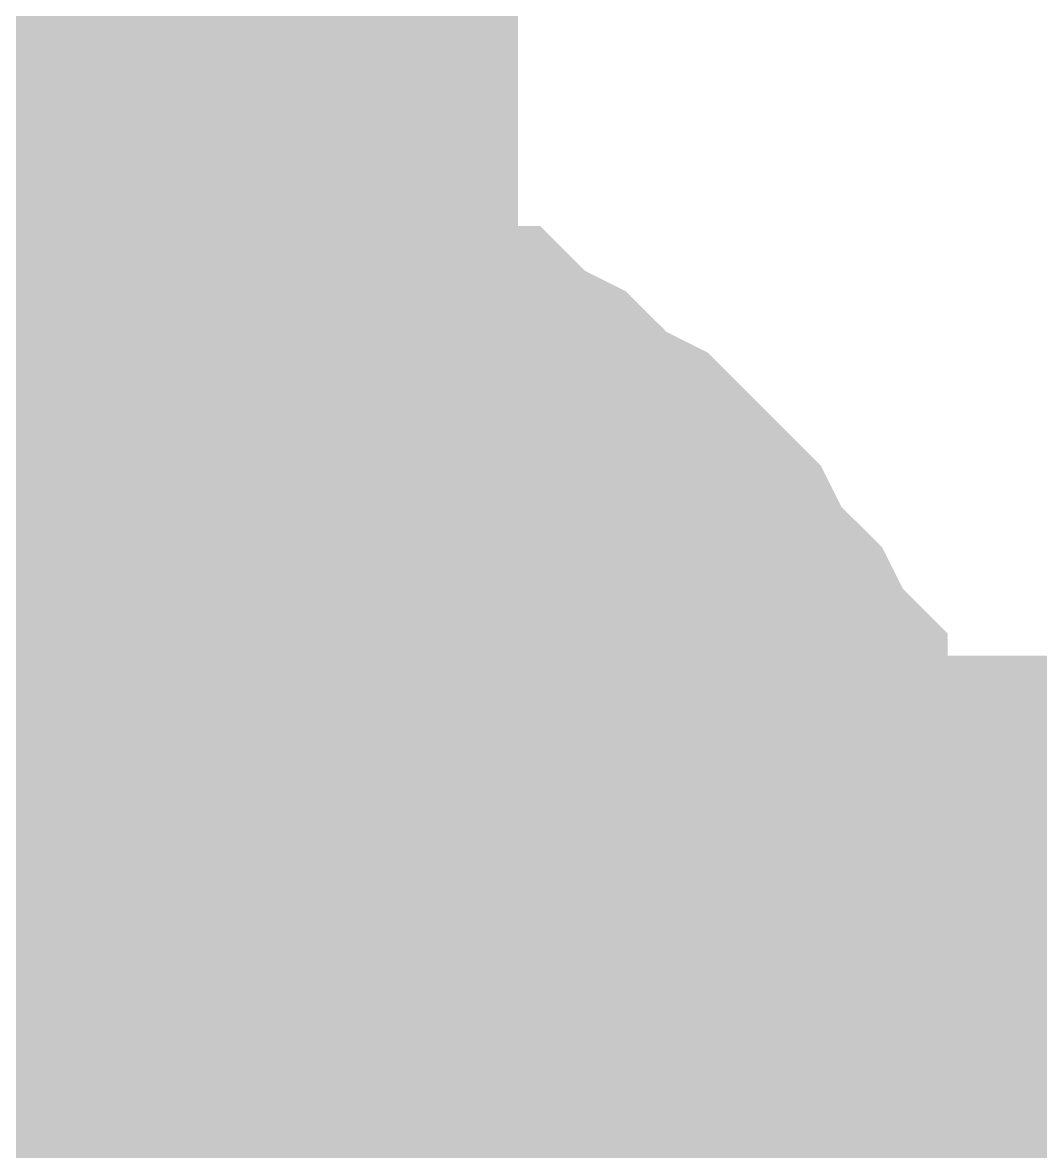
# Model space of a CAD drawing. Header units: inches. Extents: x 0 to 841, y 0 to 594.
# Drawn here: x 609.83 to 610.947, y 379.817 to 381.056 of the extents above; entities that cross this region are included whole.
import ezdxf

# ---------------------------------------------------------------- set-up
doc = ezdxf.new("R2010")
doc.units = ezdxf.units.IN
doc.layers.add('Sheet', color=255, linetype='Continuous')

msp = doc.modelspace()

# ---------------------------------------------------------------- linework, layer by layer
at = {"layer": 'Sheet'}
for points in [[(615.0071, 379.9866, 0.7493, 0.7493, 0), (609.999, 379.9866, 0.7493, 0.7493, 0), (575.0097, 379.9866, 0.7493, 0.7493, 0), (562.5007, 379.9866, 0.7493, 0.7493, 0), (554.9998, 379.9866, 0.7493, 0.7493, 0), (554.9998, 394.9893, 0.7493, 0.7493, 0)], [(609.999, 384.995, 0.7493, 0.7493, 0), (609.999, 379.9866, 0.7493, 0.7493, 0)], [(609.999, 384.995, 0.2997, 0.2997, 0), (609.999, 379.9866, 0.2997, 0.2997, 0)], [(609.6621, 380.6828, 0.2997, 0.2997, 0), (609.707, 380.6828, 0.2997, 0.2997, 0), (609.7295, 380.7053, 0.2997, 0.2997, 0), (609.7744, 380.7053, 0.2997, 0.2997, 0), (609.7969, 380.7278, 0.2997, 0.2997, 0), (609.8418, 380.7278, 0.2997, 0.2997, 0), (609.8867, 380.7502, 0.2997, 0.2997, 0), (609.9092, 380.7502, 0.2997, 0.2997, 0), (609.9541, 380.7502, 0.2997, 0.2997, 0), (609.999, 380.7502, 0.2997, 0.2997, 0)], [(609.6621, 380.6828, 0.2997, 0.2997, 0), (609.707, 380.6828, 0.2997, 0.2997, 0), (609.7295, 380.7053, 0.2997, 0.2997, 0), (609.7744, 380.7053, 0.2997, 0.2997, 0), (609.7969, 380.7278, 0.2997, 0.2997, 0), (609.8418, 380.7278, 0.2997, 0.2997, 0), (609.8867, 380.7502, 0.2997, 0.2997, 0), (609.9092, 380.7502, 0.2997, 0.2997, 0), (609.9541, 380.7502, 0.2997, 0.2997, 0), (609.999, 380.7502, 0.2997, 0.2997, 0)], [(609.6621, 380.6828, 0.2997, 0.2997, 0), (609.707, 380.6828, 0.2997, 0.2997, 0), (609.7295, 380.7053, 0.2997, 0.2997, 0), (609.7744, 380.7053, 0.2997, 0.2997, 0), (609.7969, 380.7278, 0.2997, 0.2997, 0), (609.8418, 380.7278, 0.2997, 0.2997, 0), (609.8867, 380.7502, 0.2997, 0.2997, 0), (609.9092, 380.7502, 0.2997, 0.2997, 0), (609.9541, 380.7502, 0.2997, 0.2997, 0), (609.999, 380.7502, 0.2997, 0.2997, 0)], [(609.999, 380.7502, 0.2997, 0.2997, 0), (609.999, 380.7502, 0.2997, 0.2997, 0)], [(609.999, 380.7502, 0.2997, 0.2997, 0), (610.0439, 380.7502, 0.2997, 0.2997, 0), (610.0888, 380.7502, 0.2997, 0.2997, 0), (610.1113, 380.7502, 0.2997, 0.2997, 0), (610.1562, 380.7278, 0.2997, 0.2997, 0), (610.2011, 380.7278, 0.2997, 0.2997, 0), (610.2236, 380.7053, 0.2997, 0.2997, 0), (610.2685, 380.7053, 0.2997, 0.2997, 0), (610.2909, 380.6828, 0.2997, 0.2997, 0), (610.3359, 380.6828, 0.2997, 0.2997, 0), (610.3583, 380.6604, 0.2997, 0.2997, 0), (610.4032, 380.6379, 0.2997, 0.2997, 0), (610.4257, 380.6155, 0.2997, 0.2997, 0), (610.4481, 380.593, 0.2997, 0.2997, 0), (610.4931, 380.5706, 0.2997, 0.2997, 0), (610.5155, 380.5481, 0.2997, 0.2997, 0), (610.538, 380.5256, 0.2997, 0.2997, 0), (610.5604, 380.5032, 0.2997, 0.2997, 0), (610.5829, 380.4807, 0.2997, 0.2997, 0), (610.6053, 380.4358, 0.2997, 0.2997, 0), (610.6278, 380.4133, 0.2997, 0.2997, 0), (610.6503, 380.3909, 0.2997, 0.2997, 0), (610.6727, 380.346, 0.2997, 0.2997, 0), (610.6952, 380.3235, 0.2997, 0.2997, 0), (610.6952, 380.2786, 0.2997, 0.2997, 0), (610.7176, 380.2561, 0.2997, 0.2997, 0), (610.7176, 380.2112, 0.2997, 0.2997, 0), (610.7401, 380.1887, 0.2997, 0.2997, 0), (610.7401, 380.1438, 0.2997, 0.2997, 0), (610.7626, 380.0989, 0.2997, 0.2997, 0), (610.7626, 380.0765, 0.2997, 0.2997, 0), (610.7626, 380.0315, 0.2997, 0.2997, 0), (610.7626, 379.9866, 0.2997, 0.2997, 0)], [(609.999, 380.7502, 0.2997, 0.2997, 0), (609.999, 380.7502, 0.2997, 0.2997, 0)], [(609.999, 380.7502, 0.2997, 0.2997, 0), (610.0439, 380.7502, 0.2997, 0.2997, 0), (610.0888, 380.7502, 0.2997, 0.2997, 0), (610.1113, 380.7502, 0.2997, 0.2997, 0), (610.1562, 380.7278, 0.2997, 0.2997, 0), (610.2011, 380.7278, 0.2997, 0.2997, 0), (610.2236, 380.7053, 0.2997, 0.2997, 0), (610.2685, 380.7053, 0.2997, 0.2997, 0), (610.2909, 380.6828, 0.2997, 0.2997, 0), (610.3359, 380.6828, 0.2997, 0.2997, 0), (610.3583, 380.6604, 0.2997, 0.2997, 0), (610.4032, 380.6379, 0.2997, 0.2997, 0), (610.4257, 380.6155, 0.2997, 0.2997, 0), (610.4481, 380.593, 0.2997, 0.2997, 0), (610.4931, 380.5706, 0.2997, 0.2997, 0), (610.5155, 380.5481, 0.2997, 0.2997, 0), (610.538, 380.5256, 0.2997, 0.2997, 0), (610.5604, 380.5032, 0.2997, 0.2997, 0), (610.5829, 380.4807, 0.2997, 0.2997, 0), (610.6053, 380.4358, 0.2997, 0.2997, 0), (610.6278, 380.4133, 0.2997, 0.2997, 0), (610.6503, 380.3909, 0.2997, 0.2997, 0), (610.6727, 380.346, 0.2997, 0.2997, 0), (610.6952, 380.3235, 0.2997, 0.2997, 0), (610.6952, 380.2786, 0.2997, 0.2997, 0), (610.7176, 380.2561, 0.2997, 0.2997, 0), (610.7176, 380.2112, 0.2997, 0.2997, 0), (610.7401, 380.1887, 0.2997, 0.2997, 0), (610.7401, 380.1438, 0.2997, 0.2997, 0), (610.7626, 380.0989, 0.2997, 0.2997, 0), (610.7626, 380.0765, 0.2997, 0.2997, 0), (610.7626, 380.0315, 0.2997, 0.2997, 0), (610.7626, 379.9866, 0.2997, 0.2997, 0)], [(609.999, 380.7502, 0.2997, 0.2997, 0), (609.999, 380.7502, 0.2997, 0.2997, 0)], [(609.999, 380.7502, 0.2997, 0.2997, 0), (610.0439, 380.7502, 0.2997, 0.2997, 0), (610.0888, 380.7502, 0.2997, 0.2997, 0), (610.1113, 380.7502, 0.2997, 0.2997, 0), (610.1562, 380.7278, 0.2997, 0.2997, 0), (610.2011, 380.7278, 0.2997, 0.2997, 0), (610.2236, 380.7053, 0.2997, 0.2997, 0), (610.2685, 380.7053, 0.2997, 0.2997, 0), (610.2909, 380.6828, 0.2997, 0.2997, 0), (610.3359, 380.6828, 0.2997, 0.2997, 0), (610.3583, 380.6604, 0.2997, 0.2997, 0), (610.4032, 380.6379, 0.2997, 0.2997, 0), (610.4257, 380.6155, 0.2997, 0.2997, 0), (610.4481, 380.593, 0.2997, 0.2997, 0), (610.4931, 380.5706, 0.2997, 0.2997, 0), (610.5155, 380.5481, 0.2997, 0.2997, 0), (610.538, 380.5256, 0.2997, 0.2997, 0), (610.5604, 380.5032, 0.2997, 0.2997, 0), (610.5829, 380.4807, 0.2997, 0.2997, 0), (610.6053, 380.4358, 0.2997, 0.2997, 0), (610.6278, 380.4133, 0.2997, 0.2997, 0), (610.6503, 380.3909, 0.2997, 0.2997, 0), (610.6727, 380.346, 0.2997, 0.2997, 0), (610.6952, 380.3235, 0.2997, 0.2997, 0), (610.6952, 380.2786, 0.2997, 0.2997, 0), (610.7176, 380.2561, 0.2997, 0.2997, 0), (610.7176, 380.2112, 0.2997, 0.2997, 0), (610.7401, 380.1887, 0.2997, 0.2997, 0), (610.7401, 380.1438, 0.2997, 0.2997, 0), (610.7626, 380.0989, 0.2997, 0.2997, 0), (610.7626, 380.0765, 0.2997, 0.2997, 0), (610.7626, 380.0315, 0.2997, 0.2997, 0), (610.7626, 379.9866, 0.2997, 0.2997, 0)], [(609.7744, 380.7053, 0.0991, 0.0991, 0), (609.7969, 380.7278, 0.0991, 0.0991, 0), (609.8418, 380.7278, 0.0991, 0.0991, 0), (609.8867, 380.7502, 0.0991, 0.0991, 0), (609.9092, 380.7502, 0.0991, 0.0991, 0), (609.9541, 380.7502, 0.0991, 0.0991, 0), (609.999, 380.7502, 0.0991, 0.0991, 0)], [(609.7744, 380.7053, 0.0991, 0.0991, 0), (609.7969, 380.7278, 0.0991, 0.0991, 0), (609.8418, 380.7278, 0.0991, 0.0991, 0), (609.8867, 380.7502, 0.0991, 0.0991, 0), (609.9092, 380.7502, 0.0991, 0.0991, 0), (609.9541, 380.7502, 0.0991, 0.0991, 0), (609.999, 380.7502, 0.0991, 0.0991, 0)], [(609.7744, 380.7053, 0.0991, 0.0991, 0), (609.7969, 380.7278, 0.0991, 0.0991, 0), (609.8418, 380.7278, 0.0991, 0.0991, 0), (609.8867, 380.7502, 0.0991, 0.0991, 0), (609.9092, 380.7502, 0.0991, 0.0991, 0), (609.9541, 380.7502, 0.0991, 0.0991, 0), (609.999, 380.7502, 0.0991, 0.0991, 0)], [(609.999, 380.7502, 0.0991, 0.0991, 0), (609.999, 380.7502, 0.0991, 0.0991, 0)], [(609.999, 380.7502, 0.0991, 0.0991, 0), (610.0439, 380.7502, 0.0991, 0.0991, 0), (610.0888, 380.7502, 0.0991, 0.0991, 0), (610.1113, 380.7502, 0.0991, 0.0991, 0), (610.1562, 380.7278, 0.0991, 0.0991, 0), (610.2011, 380.7278, 0.0991, 0.0991, 0), (610.2236, 380.7053, 0.0991, 0.0991, 0), (610.2685, 380.7053, 0.0991, 0.0991, 0), (610.2909, 380.6828, 0.0991, 0.0991, 0), (610.3359, 380.6828, 0.0991, 0.0991, 0), (610.3583, 380.6604, 0.0991, 0.0991, 0), (610.4032, 380.6379, 0.0991, 0.0991, 0), (610.4257, 380.6155, 0.0991, 0.0991, 0), (610.4481, 380.593, 0.0991, 0.0991, 0), (610.4931, 380.5706, 0.0991, 0.0991, 0), (610.5155, 380.5481, 0.0991, 0.0991, 0), (610.538, 380.5256, 0.0991, 0.0991, 0), (610.5604, 380.5032, 0.0991, 0.0991, 0), (610.5829, 380.4807, 0.0991, 0.0991, 0), (610.6053, 380.4358, 0.0991, 0.0991, 0), (610.6278, 380.4133, 0.0991, 0.0991, 0), (610.6503, 380.3909, 0.0991, 0.0991, 0), (610.6727, 380.346, 0.0991, 0.0991, 0), (610.6952, 380.3235, 0.0991, 0.0991, 0), (610.6952, 380.2786, 0.0991, 0.0991, 0), (610.7176, 380.2561, 0.0991, 0.0991, 0), (610.7176, 380.2112, 0.0991, 0.0991, 0), (610.7401, 380.1887, 0.0991, 0.0991, 0), (610.7401, 380.1438, 0.0991, 0.0991, 0), (610.7626, 380.0989, 0.0991, 0.0991, 0), (610.7626, 380.0765, 0.0991, 0.0991, 0), (610.7626, 380.0315, 0.0991, 0.0991, 0), (610.7626, 379.9866, 0.0991, 0.0991, 0)], [(609.999, 380.7502, 0.0991, 0.0991, 0), (609.999, 380.7502, 0.0991, 0.0991, 0)], [(609.999, 380.7502, 0.0991, 0.0991, 0), (610.0439, 380.7502, 0.0991, 0.0991, 0), (610.0888, 380.7502, 0.0991, 0.0991, 0), (610.1113, 380.7502, 0.0991, 0.0991, 0), (610.1562, 380.7278, 0.0991, 0.0991, 0), (610.2011, 380.7278, 0.0991, 0.0991, 0), (610.2236, 380.7053, 0.0991, 0.0991, 0), (610.2685, 380.7053, 0.0991, 0.0991, 0), (610.2909, 380.6828, 0.0991, 0.0991, 0), (610.3359, 380.6828, 0.0991, 0.0991, 0), (610.3583, 380.6604, 0.0991, 0.0991, 0), (610.4032, 380.6379, 0.0991, 0.0991, 0), (610.4257, 380.6155, 0.0991, 0.0991, 0), (610.4481, 380.593, 0.0991, 0.0991, 0), (610.4931, 380.5706, 0.0991, 0.0991, 0), (610.5155, 380.5481, 0.0991, 0.0991, 0), (610.538, 380.5256, 0.0991, 0.0991, 0), (610.5604, 380.5032, 0.0991, 0.0991, 0), (610.5829, 380.4807, 0.0991, 0.0991, 0), (610.6053, 380.4358, 0.0991, 0.0991, 0), (610.6278, 380.4133, 0.0991, 0.0991, 0), (610.6503, 380.3909, 0.0991, 0.0991, 0), (610.6727, 380.346, 0.0991, 0.0991, 0), (610.6952, 380.3235, 0.0991, 0.0991, 0), (610.6952, 380.2786, 0.0991, 0.0991, 0), (610.7176, 380.2561, 0.0991, 0.0991, 0), (610.7176, 380.2112, 0.0991, 0.0991, 0), (610.7401, 380.1887, 0.0991, 0.0991, 0), (610.7401, 380.1438, 0.0991, 0.0991, 0), (610.7626, 380.0989, 0.0991, 0.0991, 0), (610.7626, 380.0765, 0.0991, 0.0991, 0), (610.7626, 380.0315, 0.0991, 0.0991, 0), (610.7626, 379.9866, 0.0991, 0.0991, 0)], [(609.999, 380.7502, 0.0991, 0.0991, 0), (609.999, 380.7502, 0.0991, 0.0991, 0)], [(609.999, 380.7502, 0.0991, 0.0991, 0), (610.0439, 380.7502, 0.0991, 0.0991, 0), (610.0888, 380.7502, 0.0991, 0.0991, 0), (610.1113, 380.7502, 0.0991, 0.0991, 0), (610.1562, 380.7278, 0.0991, 0.0991, 0), (610.2011, 380.7278, 0.0991, 0.0991, 0), (610.2236, 380.7053, 0.0991, 0.0991, 0), (610.2685, 380.7053, 0.0991, 0.0991, 0), (610.2909, 380.6828, 0.0991, 0.0991, 0), (610.3359, 380.6828, 0.0991, 0.0991, 0), (610.3583, 380.6604, 0.0991, 0.0991, 0), (610.4032, 380.6379, 0.0991, 0.0991, 0), (610.4257, 380.6155, 0.0991, 0.0991, 0), (610.4481, 380.593, 0.0991, 0.0991, 0), (610.4931, 380.5706, 0.0991, 0.0991, 0), (610.5155, 380.5481, 0.0991, 0.0991, 0), (610.538, 380.5256, 0.0991, 0.0991, 0), (610.5604, 380.5032, 0.0991, 0.0991, 0), (610.5829, 380.4807, 0.0991, 0.0991, 0), (610.6053, 380.4358, 0.0991, 0.0991, 0), (610.6278, 380.4133, 0.0991, 0.0991, 0), (610.6503, 380.3909, 0.0991, 0.0991, 0), (610.6727, 380.346, 0.0991, 0.0991, 0), (610.6952, 380.3235, 0.0991, 0.0991, 0), (610.6952, 380.2786, 0.0991, 0.0991, 0), (610.7176, 380.2561, 0.0991, 0.0991, 0), (610.7176, 380.2112, 0.0991, 0.0991, 0), (610.7401, 380.1887, 0.0991, 0.0991, 0), (610.7401, 380.1438, 0.0991, 0.0991, 0), (610.7626, 380.0989, 0.0991, 0.0991, 0), (610.7626, 380.0765, 0.0991, 0.0991, 0), (610.7626, 380.0315, 0.0991, 0.0991, 0), (610.7626, 379.9866, 0.0991, 0.0991, 0)], [(609.6621, 380.3684, 0.2997, 0.2997, 0), (609.6846, 380.3909, 0.2997, 0.2997, 0), (609.707, 380.4133, 0.2997, 0.2997, 0), (609.707, 380.4133, 0.2997, 0.2997, 0), (609.7295, 380.4358, 0.2997, 0.2997, 0), (609.7519, 380.4358, 0.2997, 0.2997, 0), (609.7744, 380.4583, 0.2997, 0.2997, 0), (609.7969, 380.4583, 0.2997, 0.2997, 0), (609.8193, 380.4807, 0.2997, 0.2997, 0), (609.8418, 380.4807, 0.2997, 0.2997, 0), (609.8642, 380.4807, 0.2997, 0.2997, 0), (609.9092, 380.5032, 0.2997, 0.2997, 0), (609.9316, 380.5032, 0.2997, 0.2997, 0), (609.9541, 380.5032, 0.2997, 0.2997, 0), (609.9765, 380.5032, 0.2997, 0.2997, 0), (609.999, 380.5032, 0.2997, 0.2997, 0)], [(609.6621, 380.3684, 0.2997, 0.2997, 0), (609.6846, 380.3909, 0.2997, 0.2997, 0), (609.707, 380.4133, 0.2997, 0.2997, 0), (609.707, 380.4133, 0.2997, 0.2997, 0), (609.7295, 380.4358, 0.2997, 0.2997, 0), (609.7519, 380.4358, 0.2997, 0.2997, 0), (609.7744, 380.4583, 0.2997, 0.2997, 0), (609.7969, 380.4583, 0.2997, 0.2997, 0), (609.8193, 380.4807, 0.2997, 0.2997, 0), (609.8418, 380.4807, 0.2997, 0.2997, 0), (609.8642, 380.4807, 0.2997, 0.2997, 0), (609.9092, 380.5032, 0.2997, 0.2997, 0), (609.9316, 380.5032, 0.2997, 0.2997, 0), (609.9541, 380.5032, 0.2997, 0.2997, 0), (609.9765, 380.5032, 0.2997, 0.2997, 0), (609.999, 380.5032, 0.2997, 0.2997, 0)], [(609.999, 380.5032, 0.2997, 0.2997, 0), (609.999, 380.5032, 0.2997, 0.2997, 0)], [(609.999, 380.5032, 0.2997, 0.2997, 0), (610.0214, 380.5032, 0.2997, 0.2997, 0), (610.0439, 380.5032, 0.2997, 0.2997, 0), (610.0664, 380.5032, 0.2997, 0.2997, 0), (610.0888, 380.5032, 0.2997, 0.2997, 0), (610.1337, 380.4807, 0.2997, 0.2997, 0), (610.1562, 380.4807, 0.2997, 0.2997, 0), (610.1786, 380.4807, 0.2997, 0.2997, 0), (610.2011, 380.4583, 0.2997, 0.2997, 0), (610.2236, 380.4583, 0.2997, 0.2997, 0), (610.246, 380.4358, 0.2997, 0.2997, 0), (610.2685, 380.4358, 0.2997, 0.2997, 0), (610.2909, 380.4133, 0.2997, 0.2997, 0), (610.2909, 380.4133, 0.2997, 0.2997, 0), (610.3134, 380.3909, 0.2997, 0.2997, 0), (610.3359, 380.3684, 0.2997, 0.2997, 0), (610.3583, 380.346, 0.2997, 0.2997, 0), (610.3808, 380.346, 0.2997, 0.2997, 0), (610.4032, 380.3235, 0.2997, 0.2997, 0), (610.4032, 380.301, 0.2997, 0.2997, 0), (610.4257, 380.2786, 0.2997, 0.2997, 0), (610.4481, 380.2561, 0.2997, 0.2997, 0), (610.4481, 380.2337, 0.2997, 0.2997, 0), (610.4706, 380.2112, 0.2997, 0.2997, 0), (610.4706, 380.1887, 0.2997, 0.2997, 0), (610.4931, 380.1663, 0.2997, 0.2997, 0), (610.4931, 380.1438, 0.2997, 0.2997, 0), (610.4931, 380.1214, 0.2997, 0.2997, 0), (610.5155, 380.0989, 0.2997, 0.2997, 0), (610.5155, 380.0765, 0.2997, 0.2997, 0), (610.5155, 380.0315, 0.2997, 0.2997, 0), (610.5155, 380.0091, 0.2997, 0.2997, 0), (610.5155, 379.9866, 0.2997, 0.2997, 0)], [(609.999, 380.5032, 0.2997, 0.2997, 0), (609.999, 380.5032, 0.2997, 0.2997, 0)], [(609.999, 380.5032, 0.2997, 0.2997, 0), (610.0214, 380.5032, 0.2997, 0.2997, 0), (610.0439, 380.5032, 0.2997, 0.2997, 0), (610.0664, 380.5032, 0.2997, 0.2997, 0), (610.0888, 380.5032, 0.2997, 0.2997, 0), (610.1337, 380.4807, 0.2997, 0.2997, 0), (610.1562, 380.4807, 0.2997, 0.2997, 0), (610.1786, 380.4807, 0.2997, 0.2997, 0), (610.2011, 380.4583, 0.2997, 0.2997, 0), (610.2236, 380.4583, 0.2997, 0.2997, 0), (610.246, 380.4358, 0.2997, 0.2997, 0), (610.2685, 380.4358, 0.2997, 0.2997, 0), (610.2909, 380.4133, 0.2997, 0.2997, 0), (610.2909, 380.4133, 0.2997, 0.2997, 0), (610.3134, 380.3909, 0.2997, 0.2997, 0), (610.3359, 380.3684, 0.2997, 0.2997, 0), (610.3583, 380.346, 0.2997, 0.2997, 0), (610.3808, 380.346, 0.2997, 0.2997, 0), (610.4032, 380.3235, 0.2997, 0.2997, 0), (610.4032, 380.301, 0.2997, 0.2997, 0), (610.4257, 380.2786, 0.2997, 0.2997, 0), (610.4481, 380.2561, 0.2997, 0.2997, 0), (610.4481, 380.2337, 0.2997, 0.2997, 0), (610.4706, 380.2112, 0.2997, 0.2997, 0), (610.4706, 380.1887, 0.2997, 0.2997, 0), (610.4931, 380.1663, 0.2997, 0.2997, 0), (610.4931, 380.1438, 0.2997, 0.2997, 0), (610.4931, 380.1214, 0.2997, 0.2997, 0), (610.5155, 380.0989, 0.2997, 0.2997, 0), (610.5155, 380.0765, 0.2997, 0.2997, 0), (610.5155, 380.0315, 0.2997, 0.2997, 0), (610.5155, 380.0091, 0.2997, 0.2997, 0), (610.5155, 379.9866, 0.2997, 0.2997, 0)], [(609.7744, 380.4583, 0.0991, 0.0991, 0), (609.7969, 380.4583, 0.0991, 0.0991, 0), (609.8193, 380.4807, 0.0991, 0.0991, 0), (609.8418, 380.4807, 0.0991, 0.0991, 0), (609.8642, 380.4807, 0.0991, 0.0991, 0), (609.9092, 380.5032, 0.0991, 0.0991, 0), (609.9316, 380.5032, 0.0991, 0.0991, 0), (609.9541, 380.5032, 0.0991, 0.0991, 0), (609.9765, 380.5032, 0.0991, 0.0991, 0), (609.999, 380.5032, 0.0991, 0.0991, 0)], [(609.7744, 380.4583, 0.0991, 0.0991, 0), (609.7969, 380.4583, 0.0991, 0.0991, 0), (609.8193, 380.4807, 0.0991, 0.0991, 0), (609.8418, 380.4807, 0.0991, 0.0991, 0), (609.8642, 380.4807, 0.0991, 0.0991, 0), (609.9092, 380.5032, 0.0991, 0.0991, 0), (609.9316, 380.5032, 0.0991, 0.0991, 0), (609.9541, 380.5032, 0.0991, 0.0991, 0), (609.9765, 380.5032, 0.0991, 0.0991, 0), (609.999, 380.5032, 0.0991, 0.0991, 0)], [(609.999, 380.5032, 0.0991, 0.0991, 0), (609.999, 380.5032, 0.0991, 0.0991, 0)], [(609.999, 380.5032, 0.0991, 0.0991, 0), (610.0214, 380.5032, 0.0991, 0.0991, 0), (610.0439, 380.5032, 0.0991, 0.0991, 0), (610.0664, 380.5032, 0.0991, 0.0991, 0), (610.0888, 380.5032, 0.0991, 0.0991, 0), (610.1337, 380.4807, 0.0991, 0.0991, 0), (610.1562, 380.4807, 0.0991, 0.0991, 0), (610.1786, 380.4807, 0.0991, 0.0991, 0), (610.2011, 380.4583, 0.0991, 0.0991, 0), (610.2236, 380.4583, 0.0991, 0.0991, 0), (610.246, 380.4358, 0.0991, 0.0991, 0), (610.2685, 380.4358, 0.0991, 0.0991, 0), (610.2909, 380.4133, 0.0991, 0.0991, 0), (610.2909, 380.4133, 0.0991, 0.0991, 0), (610.3134, 380.3909, 0.0991, 0.0991, 0), (610.3359, 380.3684, 0.0991, 0.0991, 0), (610.3583, 380.346, 0.0991, 0.0991, 0), (610.3808, 380.346, 0.0991, 0.0991, 0), (610.4032, 380.3235, 0.0991, 0.0991, 0), (610.4032, 380.301, 0.0991, 0.0991, 0), (610.4257, 380.2786, 0.0991, 0.0991, 0), (610.4481, 380.2561, 0.0991, 0.0991, 0), (610.4481, 380.2337, 0.0991, 0.0991, 0), (610.4706, 380.2112, 0.0991, 0.0991, 0), (610.4706, 380.1887, 0.0991, 0.0991, 0), (610.4931, 380.1663, 0.0991, 0.0991, 0), (610.4931, 380.1438, 0.0991, 0.0991, 0), (610.4931, 380.1214, 0.0991, 0.0991, 0), (610.5155, 380.0989, 0.0991, 0.0991, 0), (610.5155, 380.0765, 0.0991, 0.0991, 0), (610.5155, 380.0315, 0.0991, 0.0991, 0), (610.5155, 380.0091, 0.0991, 0.0991, 0), (610.5155, 379.9866, 0.0991, 0.0991, 0)], [(609.999, 380.5032, 0.0991, 0.0991, 0), (609.999, 380.5032, 0.0991, 0.0991, 0)], [(609.999, 380.5032, 0.0991, 0.0991, 0), (610.0214, 380.5032, 0.0991, 0.0991, 0), (610.0439, 380.5032, 0.0991, 0.0991, 0), (610.0664, 380.5032, 0.0991, 0.0991, 0), (610.0888, 380.5032, 0.0991, 0.0991, 0), (610.1337, 380.4807, 0.0991, 0.0991, 0), (610.1562, 380.4807, 0.0991, 0.0991, 0), (610.1786, 380.4807, 0.0991, 0.0991, 0), (610.2011, 380.4583, 0.0991, 0.0991, 0), (610.2236, 380.4583, 0.0991, 0.0991, 0), (610.246, 380.4358, 0.0991, 0.0991, 0), (610.2685, 380.4358, 0.0991, 0.0991, 0), (610.2909, 380.4133, 0.0991, 0.0991, 0), (610.2909, 380.4133, 0.0991, 0.0991, 0), (610.3134, 380.3909, 0.0991, 0.0991, 0), (610.3359, 380.3684, 0.0991, 0.0991, 0), (610.3583, 380.346, 0.0991, 0.0991, 0), (610.3808, 380.346, 0.0991, 0.0991, 0), (610.4032, 380.3235, 0.0991, 0.0991, 0), (610.4032, 380.301, 0.0991, 0.0991, 0), (610.4257, 380.2786, 0.0991, 0.0991, 0), (610.4481, 380.2561, 0.0991, 0.0991, 0), (610.4481, 380.2337, 0.0991, 0.0991, 0), (610.4706, 380.2112, 0.0991, 0.0991, 0), (610.4706, 380.1887, 0.0991, 0.0991, 0), (610.4931, 380.1663, 0.0991, 0.0991, 0), (610.4931, 380.1438, 0.0991, 0.0991, 0), (610.4931, 380.1214, 0.0991, 0.0991, 0), (610.5155, 380.0989, 0.0991, 0.0991, 0), (610.5155, 380.0765, 0.0991, 0.0991, 0), (610.5155, 380.0315, 0.0991, 0.0991, 0), (610.5155, 380.0091, 0.0991, 0.0991, 0), (610.5155, 379.9866, 0.0991, 0.0991, 0)], [(610.5155, 379.9866, 0.2997, 0.2997, 0), (610.5155, 379.9642, 0.2997, 0.2997, 0), (610.5155, 379.9417, 0.2997, 0.2997, 0), (610.5155, 379.9192, 0.2997, 0.2997, 0), (610.5155, 379.8968, 0.2997, 0.2997, 0), (610.4931, 379.8743, 0.2997, 0.2997, 0), (610.4931, 379.8519, 0.2997, 0.2997, 0), (610.4931, 379.8069, 0.2997, 0.2997, 0), (610.4706, 379.7845, 0.2997, 0.2997, 0), (610.4706, 379.7845, 0.2997, 0.2997, 0), (610.4481, 379.762, 0.2997, 0.2997, 0), (610.4481, 379.7396, 0.2997, 0.2997, 0), (610.4257, 379.7171, 0.2997, 0.2997, 0), (610.4032, 379.6946, 0.2997, 0.2997, 0), (610.4032, 379.6722, 0.2997, 0.2997, 0), (610.3808, 379.6497, 0.2997, 0.2997, 0)], [(610.5155, 379.9866, 0.2997, 0.2997, 0), (610.5155, 379.9642, 0.2997, 0.2997, 0), (610.5155, 379.9417, 0.2997, 0.2997, 0), (610.5155, 379.9192, 0.2997, 0.2997, 0), (610.5155, 379.8968, 0.2997, 0.2997, 0), (610.4931, 379.8743, 0.2997, 0.2997, 0), (610.4931, 379.8519, 0.2997, 0.2997, 0), (610.4931, 379.8069, 0.2997, 0.2997, 0), (610.4706, 379.7845, 0.2997, 0.2997, 0), (610.4706, 379.7845, 0.2997, 0.2997, 0), (610.4481, 379.762, 0.2997, 0.2997, 0), (610.4481, 379.7396, 0.2997, 0.2997, 0), (610.4257, 379.7171, 0.2997, 0.2997, 0), (610.4032, 379.6946, 0.2997, 0.2997, 0), (610.4032, 379.6722, 0.2997, 0.2997, 0), (610.3808, 379.6497, 0.2997, 0.2997, 0)], [(610.5155, 379.9866, 0.2997, 0.2997, 0), (610.5155, 379.9866, 0.2997, 0.2997, 0), (610.5155, 379.9866, 0.2997, 0.2997, 0), (610.5155, 379.9866, 0.2997, 0.2997, 0), (610.5155, 379.9866, 0.2997, 0.2997, 0), (610.5155, 379.9866, 0.2997, 0.2997, 0), (610.5155, 379.9866, 0.2997, 0.2997, 0), (610.5155, 379.9866, 0.2997, 0.2997, 0), (610.5155, 379.9866, 0.2997, 0.2997, 0), (610.5155, 379.9866, 0.2997, 0.2997, 0), (610.5155, 379.9866, 0.2997, 0.2997, 0), (610.5155, 379.9866, 0.2997, 0.2997, 0), (610.5155, 379.9866, 0.2997, 0.2997, 0), (610.5155, 379.9866, 0.2997, 0.2997, 0), (610.5155, 379.9866, 0.2997, 0.2997, 0), (610.5155, 379.9866, 0.2997, 0.2997, 0), (610.5155, 379.9866, 0.2997, 0.2997, 0), (610.5155, 379.9866, 0.2997, 0.2997, 0), (610.5155, 379.9866, 0.2997, 0.2997, 0), (610.5155, 379.9866, 0.2997, 0.2997, 0), (610.5155, 379.9866, 0.2997, 0.2997, 0), (610.5155, 379.9866, 0.2997, 0.2997, 0), (610.5155, 379.9866, 0.2997, 0.2997, 0), (610.5155, 379.9866, 0.2997, 0.2997, 0), (610.5155, 379.9866, 0.2997, 0.2997, 0), (610.5155, 379.9866, 0.2997, 0.2997, 0), (610.5155, 379.9866, 0.2997, 0.2997, 0), (610.5155, 379.9866, 0.2997, 0.2997, 0), (610.5155, 379.9866, 0.2997, 0.2997, 0), (610.5155, 379.9866, 0.2997, 0.2997, 0), (610.5155, 379.9866, 0.2997, 0.2997, 0), (610.5155, 379.9866, 0.2997, 0.2997, 0), (610.5155, 379.9866, 0.2997, 0.2997, 0)], [(610.5155, 379.9866, 0.2997, 0.2997, 0), (610.5155, 379.9866, 0.2997, 0.2997, 0)], [(610.5155, 379.9866, 0.2997, 0.2997, 0), (610.5155, 379.9866, 0.2997, 0.2997, 0), (610.5155, 379.9866, 0.2997, 0.2997, 0), (610.5155, 379.9866, 0.2997, 0.2997, 0), (610.5155, 379.9866, 0.2997, 0.2997, 0), (610.5155, 379.9866, 0.2997, 0.2997, 0), (610.5155, 379.9866, 0.2997, 0.2997, 0), (610.5155, 379.9866, 0.2997, 0.2997, 0), (610.5155, 379.9866, 0.2997, 0.2997, 0), (610.5155, 379.9866, 0.2997, 0.2997, 0), (610.5155, 379.9866, 0.2997, 0.2997, 0), (610.5155, 379.9866, 0.2997, 0.2997, 0), (610.5155, 379.9866, 0.2997, 0.2997, 0), (610.5155, 379.9866, 0.2997, 0.2997, 0), (610.5155, 379.9866, 0.2997, 0.2997, 0), (610.5155, 379.9866, 0.2997, 0.2997, 0), (610.5155, 379.9866, 0.2997, 0.2997, 0), (610.5155, 379.9866, 0.2997, 0.2997, 0), (610.5155, 379.9866, 0.2997, 0.2997, 0), (610.5155, 379.9866, 0.2997, 0.2997, 0), (610.5155, 379.9866, 0.2997, 0.2997, 0), (610.5155, 379.9866, 0.2997, 0.2997, 0), (610.5155, 379.9866, 0.2997, 0.2997, 0), (610.5155, 379.9866, 0.2997, 0.2997, 0), (610.5155, 379.9866, 0.2997, 0.2997, 0), (610.5155, 379.9866, 0.2997, 0.2997, 0), (610.5155, 379.9866, 0.2997, 0.2997, 0), (610.5155, 379.9866, 0.2997, 0.2997, 0), (610.5155, 379.9866, 0.2997, 0.2997, 0), (610.5155, 379.9866, 0.2997, 0.2997, 0), (610.5155, 379.9866, 0.2997, 0.2997, 0), (610.5155, 379.9866, 0.2997, 0.2997, 0), (610.5155, 379.9866, 0.2997, 0.2997, 0)], [(610.5155, 379.9866, 0.2997, 0.2997, 0), (610.5155, 379.9866, 0.2997, 0.2997, 0)], [(610.7626, 379.9866, 0.2997, 0.2997, 0), (610.7626, 379.9417, 0.2997, 0.2997, 0), (610.7626, 379.8968, 0.2997, 0.2997, 0), (610.7626, 379.8743, 0.2997, 0.2997, 0), (610.7401, 379.8294, 0.2997, 0.2997, 0), (610.7401, 379.7845, 0.2997, 0.2997, 0), (610.7176, 379.762, 0.2997, 0.2997, 0), (610.7176, 379.7171, 0.2997, 0.2997, 0), (610.6952, 379.6946, 0.2997, 0.2997, 0), (610.6952, 379.6497, 0.2997, 0.2997, 0)], [(610.7626, 379.9866, 0.2997, 0.2997, 0), (610.7626, 379.9417, 0.2997, 0.2997, 0), (610.7626, 379.8968, 0.2997, 0.2997, 0), (610.7626, 379.8743, 0.2997, 0.2997, 0), (610.7401, 379.8294, 0.2997, 0.2997, 0), (610.7401, 379.7845, 0.2997, 0.2997, 0), (610.7176, 379.762, 0.2997, 0.2997, 0), (610.7176, 379.7171, 0.2997, 0.2997, 0), (610.6952, 379.6946, 0.2997, 0.2997, 0), (610.6952, 379.6497, 0.2997, 0.2997, 0)], [(610.7626, 379.9866, 0.2997, 0.2997, 0), (610.7626, 379.9417, 0.2997, 0.2997, 0), (610.7626, 379.8968, 0.2997, 0.2997, 0), (610.7626, 379.8743, 0.2997, 0.2997, 0), (610.7401, 379.8294, 0.2997, 0.2997, 0), (610.7401, 379.7845, 0.2997, 0.2997, 0), (610.7176, 379.762, 0.2997, 0.2997, 0), (610.7176, 379.7171, 0.2997, 0.2997, 0), (610.6952, 379.6946, 0.2997, 0.2997, 0), (610.6952, 379.6497, 0.2997, 0.2997, 0)], [(610.7626, 379.9866, 0.2997, 0.2997, 0), (610.7626, 379.9866, 0.2997, 0.2997, 0), (610.7626, 379.9866, 0.2997, 0.2997, 0), (610.7626, 379.9866, 0.2997, 0.2997, 0), (610.7626, 379.9866, 0.2997, 0.2997, 0), (610.7626, 379.9866, 0.2997, 0.2997, 0), (610.7626, 379.9866, 0.2997, 0.2997, 0), (610.7626, 379.9866, 0.2997, 0.2997, 0), (610.7626, 379.9866, 0.2997, 0.2997, 0), (610.7626, 379.9866, 0.2997, 0.2997, 0), (610.7626, 379.9866, 0.2997, 0.2997, 0), (610.7626, 379.9866, 0.2997, 0.2997, 0), (610.7626, 379.9866, 0.2997, 0.2997, 0), (610.7626, 379.9866, 0.2997, 0.2997, 0), (610.7626, 379.9866, 0.2997, 0.2997, 0), (610.7626, 379.9866, 0.2997, 0.2997, 0), (610.7626, 379.9866, 0.2997, 0.2997, 0), (610.7626, 379.9866, 0.2997, 0.2997, 0), (610.7626, 379.9866, 0.2997, 0.2997, 0), (610.7626, 379.9866, 0.2997, 0.2997, 0), (610.7626, 379.9866, 0.2997, 0.2997, 0), (610.7626, 379.9866, 0.2997, 0.2997, 0), (610.7626, 379.9866, 0.2997, 0.2997, 0), (610.7626, 379.9866, 0.2997, 0.2997, 0), (610.7626, 379.9866, 0.2997, 0.2997, 0), (610.7626, 379.9866, 0.2997, 0.2997, 0), (610.7626, 379.9866, 0.2997, 0.2997, 0), (610.7626, 379.9866, 0.2997, 0.2997, 0), (610.7626, 379.9866, 0.2997, 0.2997, 0), (610.7626, 379.9866, 0.2997, 0.2997, 0), (610.7626, 379.9866, 0.2997, 0.2997, 0), (610.7626, 379.9866, 0.2997, 0.2997, 0), (610.7626, 379.9866, 0.2997, 0.2997, 0)], [(610.7626, 379.9866, 0.2997, 0.2997, 0), (610.7626, 379.9866, 0.2997, 0.2997, 0)], [(610.7626, 379.9866, 0.2997, 0.2997, 0), (610.7626, 379.9866, 0.2997, 0.2997, 0), (610.7626, 379.9866, 0.2997, 0.2997, 0), (610.7626, 379.9866, 0.2997, 0.2997, 0), (610.7626, 379.9866, 0.2997, 0.2997, 0), (610.7626, 379.9866, 0.2997, 0.2997, 0), (610.7626, 379.9866, 0.2997, 0.2997, 0), (610.7626, 379.9866, 0.2997, 0.2997, 0), (610.7626, 379.9866, 0.2997, 0.2997, 0), (610.7626, 379.9866, 0.2997, 0.2997, 0), (610.7626, 379.9866, 0.2997, 0.2997, 0), (610.7626, 379.9866, 0.2997, 0.2997, 0), (610.7626, 379.9866, 0.2997, 0.2997, 0), (610.7626, 379.9866, 0.2997, 0.2997, 0), (610.7626, 379.9866, 0.2997, 0.2997, 0), (610.7626, 379.9866, 0.2997, 0.2997, 0), (610.7626, 379.9866, 0.2997, 0.2997, 0), (610.7626, 379.9866, 0.2997, 0.2997, 0), (610.7626, 379.9866, 0.2997, 0.2997, 0), (610.7626, 379.9866, 0.2997, 0.2997, 0), (610.7626, 379.9866, 0.2997, 0.2997, 0), (610.7626, 379.9866, 0.2997, 0.2997, 0), (610.7626, 379.9866, 0.2997, 0.2997, 0), (610.7626, 379.9866, 0.2997, 0.2997, 0), (610.7626, 379.9866, 0.2997, 0.2997, 0), (610.7626, 379.9866, 0.2997, 0.2997, 0), (610.7626, 379.9866, 0.2997, 0.2997, 0), (610.7626, 379.9866, 0.2997, 0.2997, 0), (610.7626, 379.9866, 0.2997, 0.2997, 0), (610.7626, 379.9866, 0.2997, 0.2997, 0), (610.7626, 379.9866, 0.2997, 0.2997, 0), (610.7626, 379.9866, 0.2997, 0.2997, 0), (610.7626, 379.9866, 0.2997, 0.2997, 0)], [(610.7626, 379.9866, 0.2997, 0.2997, 0), (610.7626, 379.9866, 0.2997, 0.2997, 0)], [(610.7626, 379.9866, 0.2997, 0.2997, 0), (610.7626, 379.9866, 0.2997, 0.2997, 0), (610.7626, 379.9866, 0.2997, 0.2997, 0), (610.7626, 379.9866, 0.2997, 0.2997, 0), (610.7626, 379.9866, 0.2997, 0.2997, 0), (610.7626, 379.9866, 0.2997, 0.2997, 0), (610.7626, 379.9866, 0.2997, 0.2997, 0), (610.7626, 379.9866, 0.2997, 0.2997, 0), (610.7626, 379.9866, 0.2997, 0.2997, 0), (610.7626, 379.9866, 0.2997, 0.2997, 0), (610.7626, 379.9866, 0.2997, 0.2997, 0), (610.7626, 379.9866, 0.2997, 0.2997, 0), (610.7626, 379.9866, 0.2997, 0.2997, 0), (610.7626, 379.9866, 0.2997, 0.2997, 0), (610.7626, 379.9866, 0.2997, 0.2997, 0), (610.7626, 379.9866, 0.2997, 0.2997, 0), (610.7626, 379.9866, 0.2997, 0.2997, 0), (610.7626, 379.9866, 0.2997, 0.2997, 0), (610.7626, 379.9866, 0.2997, 0.2997, 0), (610.7626, 379.9866, 0.2997, 0.2997, 0), (610.7626, 379.9866, 0.2997, 0.2997, 0), (610.7626, 379.9866, 0.2997, 0.2997, 0), (610.7626, 379.9866, 0.2997, 0.2997, 0), (610.7626, 379.9866, 0.2997, 0.2997, 0), (610.7626, 379.9866, 0.2997, 0.2997, 0), (610.7626, 379.9866, 0.2997, 0.2997, 0), (610.7626, 379.9866, 0.2997, 0.2997, 0), (610.7626, 379.9866, 0.2997, 0.2997, 0), (610.7626, 379.9866, 0.2997, 0.2997, 0), (610.7626, 379.9866, 0.2997, 0.2997, 0), (610.7626, 379.9866, 0.2997, 0.2997, 0), (610.7626, 379.9866, 0.2997, 0.2997, 0), (610.7626, 379.9866, 0.2997, 0.2997, 0)], [(610.7626, 379.9866, 0.2997, 0.2997, 0), (610.7626, 379.9866, 0.2997, 0.2997, 0)], [(610.5155, 379.9866, 0.0991, 0.0991, 0), (610.5155, 379.9642, 0.0991, 0.0991, 0), (610.5155, 379.9417, 0.0991, 0.0991, 0), (610.5155, 379.9192, 0.0991, 0.0991, 0), (610.5155, 379.8968, 0.0991, 0.0991, 0), (610.4931, 379.8743, 0.0991, 0.0991, 0), (610.4931, 379.8519, 0.0991, 0.0991, 0), (610.4931, 379.8069, 0.0991, 0.0991, 0), (610.4706, 379.7845, 0.0991, 0.0991, 0), (610.4706, 379.7845, 0.0991, 0.0991, 0), (610.4481, 379.762, 0.0991, 0.0991, 0)], [(610.5155, 379.9866, 0.0991, 0.0991, 0), (610.5155, 379.9642, 0.0991, 0.0991, 0), (610.5155, 379.9417, 0.0991, 0.0991, 0), (610.5155, 379.9192, 0.0991, 0.0991, 0), (610.5155, 379.8968, 0.0991, 0.0991, 0), (610.4931, 379.8743, 0.0991, 0.0991, 0), (610.4931, 379.8519, 0.0991, 0.0991, 0), (610.4931, 379.8069, 0.0991, 0.0991, 0), (610.4706, 379.7845, 0.0991, 0.0991, 0), (610.4706, 379.7845, 0.0991, 0.0991, 0), (610.4481, 379.762, 0.0991, 0.0991, 0)], [(610.5155, 379.9866, 0.0991, 0.0991, 0), (610.5155, 379.9866, 0.0991, 0.0991, 0), (610.5155, 379.9866, 0.0991, 0.0991, 0), (610.5155, 379.9866, 0.0991, 0.0991, 0), (610.5155, 379.9866, 0.0991, 0.0991, 0), (610.5155, 379.9866, 0.0991, 0.0991, 0), (610.5155, 379.9866, 0.0991, 0.0991, 0), (610.5155, 379.9866, 0.0991, 0.0991, 0), (610.5155, 379.9866, 0.0991, 0.0991, 0), (610.5155, 379.9866, 0.0991, 0.0991, 0), (610.5155, 379.9866, 0.0991, 0.0991, 0), (610.5155, 379.9866, 0.0991, 0.0991, 0), (610.5155, 379.9866, 0.0991, 0.0991, 0), (610.5155, 379.9866, 0.0991, 0.0991, 0), (610.5155, 379.9866, 0.0991, 0.0991, 0), (610.5155, 379.9866, 0.0991, 0.0991, 0), (610.5155, 379.9866, 0.0991, 0.0991, 0), (610.5155, 379.9866, 0.0991, 0.0991, 0), (610.5155, 379.9866, 0.0991, 0.0991, 0), (610.5155, 379.9866, 0.0991, 0.0991, 0), (610.5155, 379.9866, 0.0991, 0.0991, 0), (610.5155, 379.9866, 0.0991, 0.0991, 0), (610.5155, 379.9866, 0.0991, 0.0991, 0), (610.5155, 379.9866, 0.0991, 0.0991, 0), (610.5155, 379.9866, 0.0991, 0.0991, 0), (610.5155, 379.9866, 0.0991, 0.0991, 0), (610.5155, 379.9866, 0.0991, 0.0991, 0), (610.5155, 379.9866, 0.0991, 0.0991, 0), (610.5155, 379.9866, 0.0991, 0.0991, 0), (610.5155, 379.9866, 0.0991, 0.0991, 0), (610.5155, 379.9866, 0.0991, 0.0991, 0), (610.5155, 379.9866, 0.0991, 0.0991, 0), (610.5155, 379.9866, 0.0991, 0.0991, 0)], [(610.5155, 379.9866, 0.0991, 0.0991, 0), (610.5155, 379.9866, 0.0991, 0.0991, 0)], [(610.5155, 379.9866, 0.0991, 0.0991, 0), (610.5155, 379.9866, 0.0991, 0.0991, 0), (610.5155, 379.9866, 0.0991, 0.0991, 0), (610.5155, 379.9866, 0.0991, 0.0991, 0), (610.5155, 379.9866, 0.0991, 0.0991, 0), (610.5155, 379.9866, 0.0991, 0.0991, 0), (610.5155, 379.9866, 0.0991, 0.0991, 0), (610.5155, 379.9866, 0.0991, 0.0991, 0), (610.5155, 379.9866, 0.0991, 0.0991, 0), (610.5155, 379.9866, 0.0991, 0.0991, 0), (610.5155, 379.9866, 0.0991, 0.0991, 0), (610.5155, 379.9866, 0.0991, 0.0991, 0), (610.5155, 379.9866, 0.0991, 0.0991, 0), (610.5155, 379.9866, 0.0991, 0.0991, 0), (610.5155, 379.9866, 0.0991, 0.0991, 0), (610.5155, 379.9866, 0.0991, 0.0991, 0), (610.5155, 379.9866, 0.0991, 0.0991, 0), (610.5155, 379.9866, 0.0991, 0.0991, 0), (610.5155, 379.9866, 0.0991, 0.0991, 0), (610.5155, 379.9866, 0.0991, 0.0991, 0), (610.5155, 379.9866, 0.0991, 0.0991, 0), (610.5155, 379.9866, 0.0991, 0.0991, 0), (610.5155, 379.9866, 0.0991, 0.0991, 0), (610.5155, 379.9866, 0.0991, 0.0991, 0), (610.5155, 379.9866, 0.0991, 0.0991, 0), (610.5155, 379.9866, 0.0991, 0.0991, 0), (610.5155, 379.9866, 0.0991, 0.0991, 0), (610.5155, 379.9866, 0.0991, 0.0991, 0), (610.5155, 379.9866, 0.0991, 0.0991, 0), (610.5155, 379.9866, 0.0991, 0.0991, 0), (610.5155, 379.9866, 0.0991, 0.0991, 0), (610.5155, 379.9866, 0.0991, 0.0991, 0), (610.5155, 379.9866, 0.0991, 0.0991, 0)], [(610.5155, 379.9866, 0.0991, 0.0991, 0), (610.5155, 379.9866, 0.0991, 0.0991, 0)], [(610.7626, 379.9866, 0.0991, 0.0991, 0), (610.7626, 379.9417, 0.0991, 0.0991, 0), (610.7626, 379.8968, 0.0991, 0.0991, 0), (610.7626, 379.8743, 0.0991, 0.0991, 0), (610.7401, 379.8294, 0.0991, 0.0991, 0), (610.7401, 379.7845, 0.0991, 0.0991, 0), (610.7176, 379.762, 0.0991, 0.0991, 0)], [(610.7626, 379.9866, 0.0991, 0.0991, 0), (610.7626, 379.9417, 0.0991, 0.0991, 0), (610.7626, 379.8968, 0.0991, 0.0991, 0), (610.7626, 379.8743, 0.0991, 0.0991, 0), (610.7401, 379.8294, 0.0991, 0.0991, 0), (610.7401, 379.7845, 0.0991, 0.0991, 0), (610.7176, 379.762, 0.0991, 0.0991, 0)], [(610.7626, 379.9866, 0.0991, 0.0991, 0), (610.7626, 379.9417, 0.0991, 0.0991, 0), (610.7626, 379.8968, 0.0991, 0.0991, 0), (610.7626, 379.8743, 0.0991, 0.0991, 0), (610.7401, 379.8294, 0.0991, 0.0991, 0), (610.7401, 379.7845, 0.0991, 0.0991, 0), (610.7176, 379.762, 0.0991, 0.0991, 0)], [(610.7626, 379.9866, 0.0991, 0.0991, 0), (610.7626, 379.9866, 0.0991, 0.0991, 0), (610.7626, 379.9866, 0.0991, 0.0991, 0), (610.7626, 379.9866, 0.0991, 0.0991, 0), (610.7626, 379.9866, 0.0991, 0.0991, 0), (610.7626, 379.9866, 0.0991, 0.0991, 0), (610.7626, 379.9866, 0.0991, 0.0991, 0), (610.7626, 379.9866, 0.0991, 0.0991, 0), (610.7626, 379.9866, 0.0991, 0.0991, 0), (610.7626, 379.9866, 0.0991, 0.0991, 0), (610.7626, 379.9866, 0.0991, 0.0991, 0), (610.7626, 379.9866, 0.0991, 0.0991, 0), (610.7626, 379.9866, 0.0991, 0.0991, 0), (610.7626, 379.9866, 0.0991, 0.0991, 0), (610.7626, 379.9866, 0.0991, 0.0991, 0), (610.7626, 379.9866, 0.0991, 0.0991, 0), (610.7626, 379.9866, 0.0991, 0.0991, 0), (610.7626, 379.9866, 0.0991, 0.0991, 0), (610.7626, 379.9866, 0.0991, 0.0991, 0), (610.7626, 379.9866, 0.0991, 0.0991, 0), (610.7626, 379.9866, 0.0991, 0.0991, 0), (610.7626, 379.9866, 0.0991, 0.0991, 0), (610.7626, 379.9866, 0.0991, 0.0991, 0), (610.7626, 379.9866, 0.0991, 0.0991, 0), (610.7626, 379.9866, 0.0991, 0.0991, 0), (610.7626, 379.9866, 0.0991, 0.0991, 0), (610.7626, 379.9866, 0.0991, 0.0991, 0), (610.7626, 379.9866, 0.0991, 0.0991, 0), (610.7626, 379.9866, 0.0991, 0.0991, 0), (610.7626, 379.9866, 0.0991, 0.0991, 0), (610.7626, 379.9866, 0.0991, 0.0991, 0), (610.7626, 379.9866, 0.0991, 0.0991, 0), (610.7626, 379.9866, 0.0991, 0.0991, 0)], [(610.7626, 379.9866, 0.0991, 0.0991, 0), (610.7626, 379.9866, 0.0991, 0.0991, 0)], [(610.7626, 379.9866, 0.0991, 0.0991, 0), (610.7626, 379.9866, 0.0991, 0.0991, 0), (610.7626, 379.9866, 0.0991, 0.0991, 0), (610.7626, 379.9866, 0.0991, 0.0991, 0), (610.7626, 379.9866, 0.0991, 0.0991, 0), (610.7626, 379.9866, 0.0991, 0.0991, 0), (610.7626, 379.9866, 0.0991, 0.0991, 0), (610.7626, 379.9866, 0.0991, 0.0991, 0), (610.7626, 379.9866, 0.0991, 0.0991, 0), (610.7626, 379.9866, 0.0991, 0.0991, 0), (610.7626, 379.9866, 0.0991, 0.0991, 0), (610.7626, 379.9866, 0.0991, 0.0991, 0), (610.7626, 379.9866, 0.0991, 0.0991, 0), (610.7626, 379.9866, 0.0991, 0.0991, 0), (610.7626, 379.9866, 0.0991, 0.0991, 0), (610.7626, 379.9866, 0.0991, 0.0991, 0), (610.7626, 379.9866, 0.0991, 0.0991, 0), (610.7626, 379.9866, 0.0991, 0.0991, 0), (610.7626, 379.9866, 0.0991, 0.0991, 0), (610.7626, 379.9866, 0.0991, 0.0991, 0), (610.7626, 379.9866, 0.0991, 0.0991, 0), (610.7626, 379.9866, 0.0991, 0.0991, 0), (610.7626, 379.9866, 0.0991, 0.0991, 0), (610.7626, 379.9866, 0.0991, 0.0991, 0), (610.7626, 379.9866, 0.0991, 0.0991, 0), (610.7626, 379.9866, 0.0991, 0.0991, 0), (610.7626, 379.9866, 0.0991, 0.0991, 0), (610.7626, 379.9866, 0.0991, 0.0991, 0), (610.7626, 379.9866, 0.0991, 0.0991, 0), (610.7626, 379.9866, 0.0991, 0.0991, 0), (610.7626, 379.9866, 0.0991, 0.0991, 0), (610.7626, 379.9866, 0.0991, 0.0991, 0), (610.7626, 379.9866, 0.0991, 0.0991, 0)], [(610.7626, 379.9866, 0.0991, 0.0991, 0), (610.7626, 379.9866, 0.0991, 0.0991, 0)], [(610.7626, 379.9866, 0.0991, 0.0991, 0), (610.7626, 379.9866, 0.0991, 0.0991, 0), (610.7626, 379.9866, 0.0991, 0.0991, 0), (610.7626, 379.9866, 0.0991, 0.0991, 0), (610.7626, 379.9866, 0.0991, 0.0991, 0), (610.7626, 379.9866, 0.0991, 0.0991, 0), (610.7626, 379.9866, 0.0991, 0.0991, 0), (610.7626, 379.9866, 0.0991, 0.0991, 0), (610.7626, 379.9866, 0.0991, 0.0991, 0), (610.7626, 379.9866, 0.0991, 0.0991, 0), (610.7626, 379.9866, 0.0991, 0.0991, 0), (610.7626, 379.9866, 0.0991, 0.0991, 0), (610.7626, 379.9866, 0.0991, 0.0991, 0), (610.7626, 379.9866, 0.0991, 0.0991, 0), (610.7626, 379.9866, 0.0991, 0.0991, 0), (610.7626, 379.9866, 0.0991, 0.0991, 0), (610.7626, 379.9866, 0.0991, 0.0991, 0), (610.7626, 379.9866, 0.0991, 0.0991, 0), (610.7626, 379.9866, 0.0991, 0.0991, 0), (610.7626, 379.9866, 0.0991, 0.0991, 0), (610.7626, 379.9866, 0.0991, 0.0991, 0), (610.7626, 379.9866, 0.0991, 0.0991, 0), (610.7626, 379.9866, 0.0991, 0.0991, 0), (610.7626, 379.9866, 0.0991, 0.0991, 0), (610.7626, 379.9866, 0.0991, 0.0991, 0), (610.7626, 379.9866, 0.0991, 0.0991, 0), (610.7626, 379.9866, 0.0991, 0.0991, 0), (610.7626, 379.9866, 0.0991, 0.0991, 0), (610.7626, 379.9866, 0.0991, 0.0991, 0), (610.7626, 379.9866, 0.0991, 0.0991, 0), (610.7626, 379.9866, 0.0991, 0.0991, 0), (610.7626, 379.9866, 0.0991, 0.0991, 0), (610.7626, 379.9866, 0.0991, 0.0991, 0)], [(610.7626, 379.9866, 0.0991, 0.0991, 0), (610.7626, 379.9866, 0.0991, 0.0991, 0)]]:
    msp.add_lwpolyline(points, format="xyseb", dxfattribs=at)
msp.add_lwpolyline([(609.746, 380, 0.508, 0.508, 1), (610.254, 380, 0.508, 0.508, 1)], format="xyseb", close=True, dxfattribs=at)

doc.saveas('drawing.dxf')
